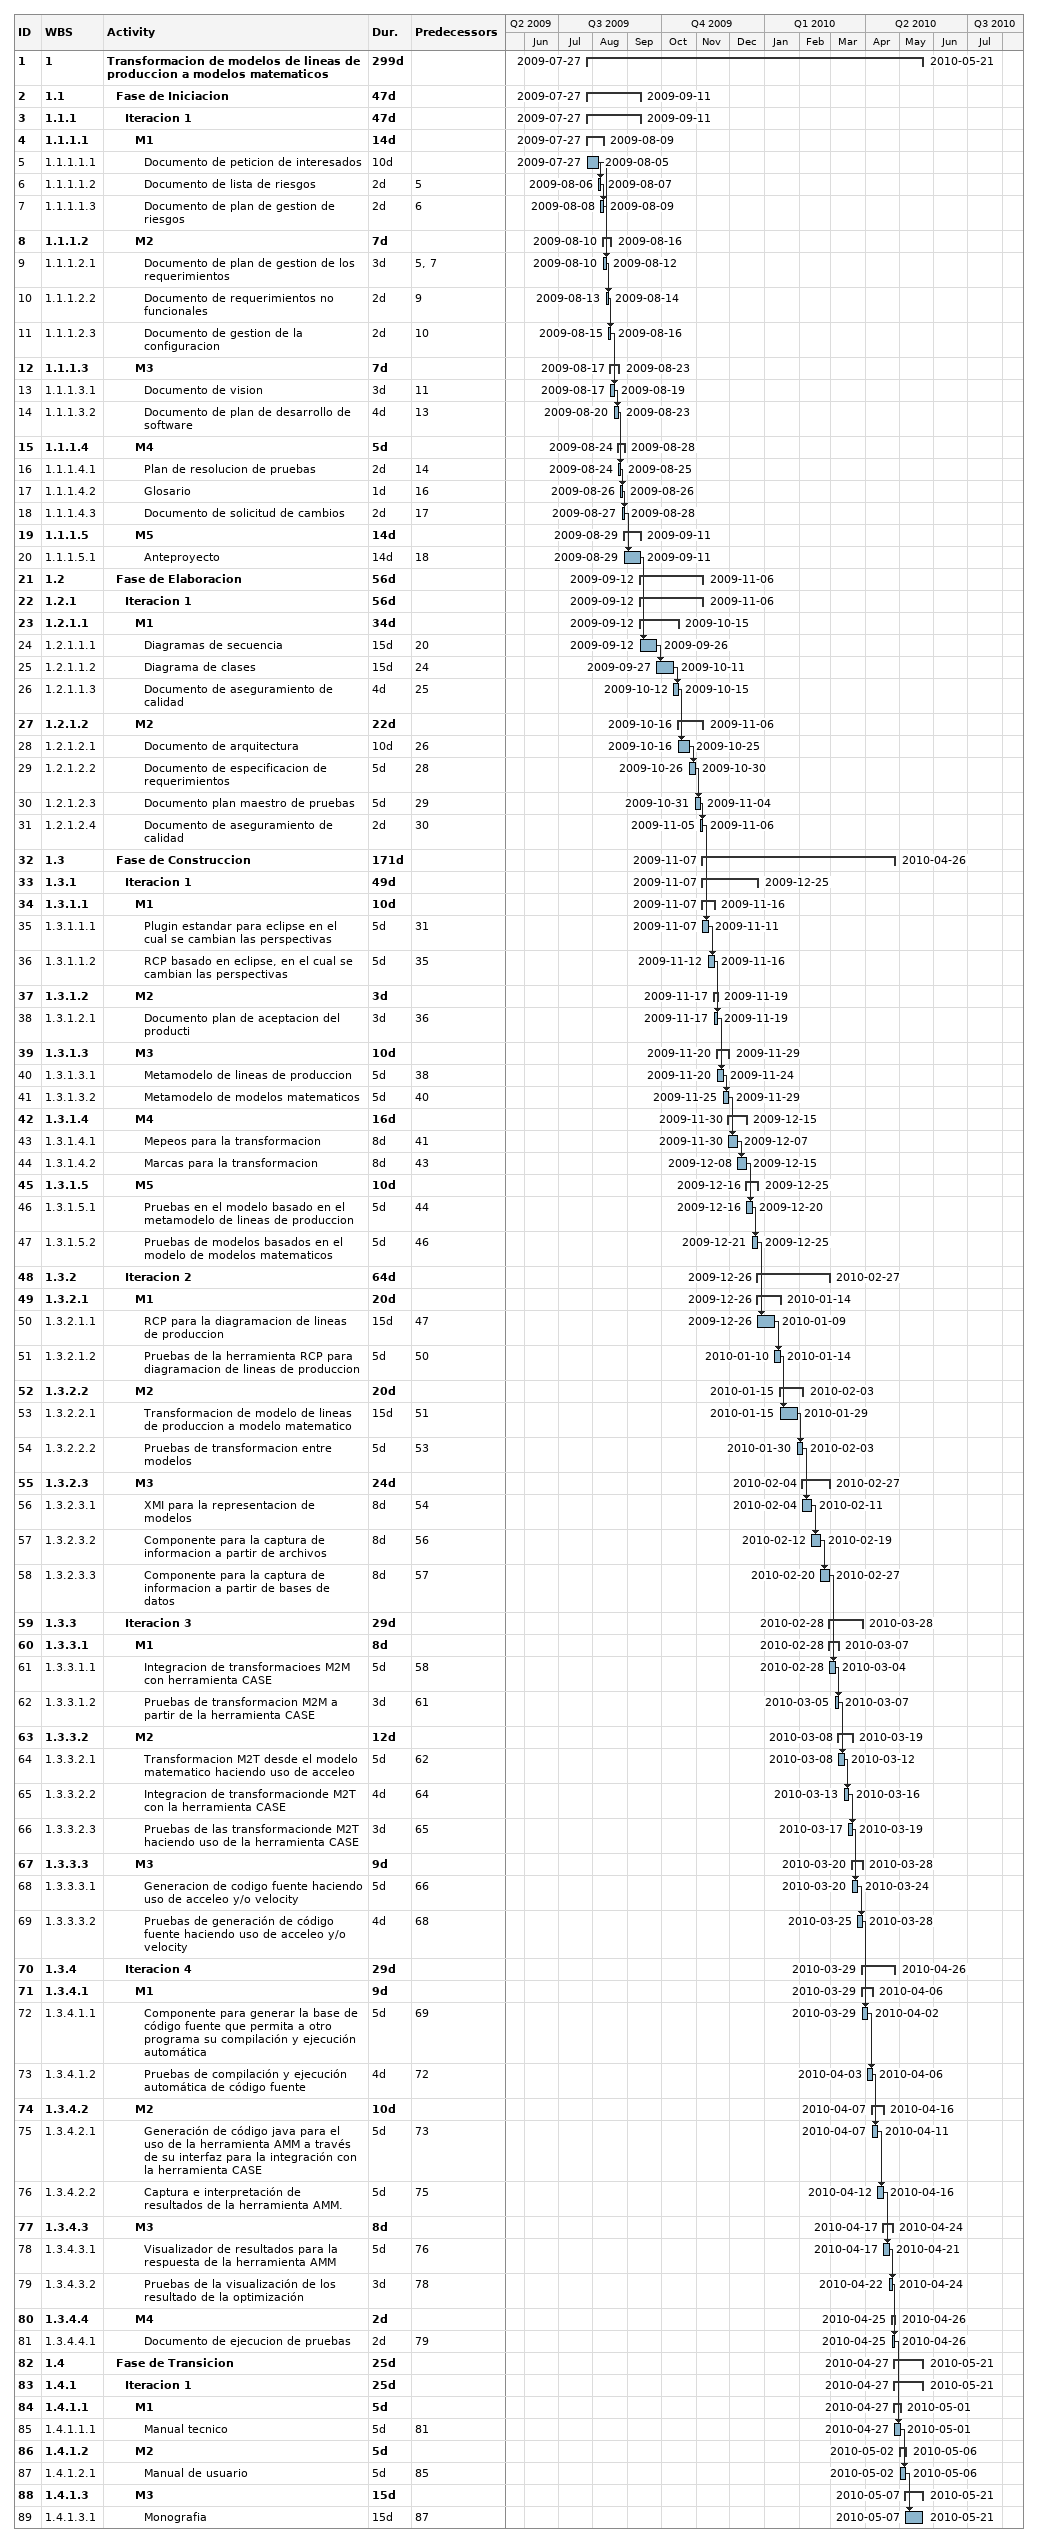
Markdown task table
| ID | WBS | Task | Duration | Start | Finish | Predecessors |
|---|---|---|---|---|---|---|
| 1 | 1 | **Transformacion de modelos de lineas de produccion a modelos matematicos** | 299d | 2009-07-27 | 2010-05-21 |  |
| 2 | 1.1 | **Fase de Iniciacion** | 47d | 2009-07-27 | 2009-09-11 |  |
| 3 | 1.1.1 | **Iteracion 1** | 47d | 2009-07-27 | 2009-09-11 |  |
| 4 | 1.1.1.1 | **M1** | 14d | 2009-07-27 | 2009-08-09 |  |
| 5 | 1.1.1.1.1 | Documento de peticion de interesados | 10d | 2009-07-27 | 2009-08-05 |  |
| 6 | 1.1.1.1.2 | Documento de lista de riesgos | 2d | 2009-08-06 | 2009-08-07 | 5 |
| 7 | 1.1.1.1.3 | Documento de plan de gestion de riesgos | 2d | 2009-08-08 | 2009-08-09 | 6 |
| 8 | 1.1.1.2 | **M2** | 7d | 2009-08-10 | 2009-08-16 |  |
| 9 | 1.1.1.2.1 | Documento de plan de gestion de los requerimientos | 3d | 2009-08-10 | 2009-08-12 | 5, 7 |
| 10 | 1.1.1.2.2 | Documento de requerimientos no funcionales | 2d | 2009-08-13 | 2009-08-14 | 9 |
| 11 | 1.1.1.2.3 | Documento de gestion de la configuracion | 2d | 2009-08-15 | 2009-08-16 | 10 |
| 12 | 1.1.1.3 | **M3** | 7d | 2009-08-17 | 2009-08-23 |  |
| 13 | 1.1.1.3.1 | Documento de vision | 3d | 2009-08-17 | 2009-08-19 | 11 |
| 14 | 1.1.1.3.2 | Documento de plan de desarrollo de software | 4d | 2009-08-20 | 2009-08-23 | 13 |
| 15 | 1.1.1.4 | **M4** | 5d | 2009-08-24 | 2009-08-28 |  |
| 16 | 1.1.1.4.1 | Plan de resolucion de pruebas | 2d | 2009-08-24 | 2009-08-25 | 14 |
| 17 | 1.1.1.4.2 | Glosario | 1d | 2009-08-26 | 2009-08-26 | 16 |
| 18 | 1.1.1.4.3 | Documento de solicitud de cambios | 2d | 2009-08-27 | 2009-08-28 | 17 |
| 19 | 1.1.1.5 | **M5** | 14d | 2009-08-29 | 2009-09-11 |  |
| 20 | 1.1.1.5.1 | Anteproyecto | 14d | 2009-08-29 | 2009-09-11 | 18 |
| 21 | 1.2 | **Fase de Elaboracion** | 56d | 2009-09-12 | 2009-11-06 |  |
| 22 | 1.2.1 | **Iteracion 1** | 56d | 2009-09-12 | 2009-11-06 |  |
| 23 | 1.2.1.1 | **M1** | 34d | 2009-09-12 | 2009-10-15 |  |
| 24 | 1.2.1.1.1 | Diagramas de secuencia | 15d | 2009-09-12 | 2009-09-26 | 20 |
| 25 | 1.2.1.1.2 | Diagrama de clases | 15d | 2009-09-27 | 2009-10-11 | 24 |
| 26 | 1.2.1.1.3 | Documento de aseguramiento de calidad | 4d | 2009-10-12 | 2009-10-15 | 25 |
| 27 | 1.2.1.2 | **M2** | 22d | 2009-10-16 | 2009-11-06 |  |
| 28 | 1.2.1.2.1 | Documento de arquitectura | 10d | 2009-10-16 | 2009-10-25 | 26 |
| 29 | 1.2.1.2.2 | Documento de especificacion de requerimientos | 5d | 2009-10-26 | 2009-10-30 | 28 |
| 30 | 1.2.1.2.3 | Documento plan maestro de pruebas | 5d | 2009-10-31 | 2009-11-04 | 29 |
| 31 | 1.2.1.2.4 | Documento de aseguramiento de calidad | 2d | 2009-11-05 | 2009-11-06 | 30 |
| 32 | 1.3 | **Fase de Construccion** | 171d | 2009-11-07 | 2010-04-26 |  |
| 33 | 1.3.1 | **Iteracion 1** | 49d | 2009-11-07 | 2009-12-25 |  |
| 34 | 1.3.1.1 | **M1** | 10d | 2009-11-07 | 2009-11-16 |  |
| 35 | 1.3.1.1.1 | Plugin estandar para eclipse en el cual se cambian las perspectivas | 5d | 2009-11-07 | 2009-11-11 | 31 |
| 36 | 1.3.1.1.2 | RCP basado en eclipse, en el cual se cambian las perspectivas | 5d | 2009-11-12 | 2009-11-16 | 35 |
| 37 | 1.3.1.2 | **M2** | 3d | 2009-11-17 | 2009-11-19 |  |
| 38 | 1.3.1.2.1 | Documento plan de aceptacion del producti | 3d | 2009-11-17 | 2009-11-19 | 36 |
| 39 | 1.3.1.3 | **M3** | 10d | 2009-11-20 | 2009-11-29 |  |
| 40 | 1.3.1.3.1 | Metamodelo de lineas de produccion | 5d | 2009-11-20 | 2009-11-24 | 38 |
| 41 | 1.3.1.3.2 | Metamodelo de modelos matematicos | 5d | 2009-11-25 | 2009-11-29 | 40 |
| 42 | 1.3.1.4 | **M4** | 16d | 2009-11-30 | 2009-12-15 |  |
| 43 | 1.3.1.4.1 | Mepeos para la transformacion | 8d | 2009-11-30 | 2009-12-07 | 41 |
| 44 | 1.3.1.4.2 | Marcas para la transformacion | 8d | 2009-12-08 | 2009-12-15 | 43 |
| 45 | 1.3.1.5 | **M5** | 10d | 2009-12-16 | 2009-12-25 |  |
| 46 | 1.3.1.5.1 | Pruebas en el modelo basado en el metamodelo de lineas de produccion | 5d | 2009-12-16 | 2009-12-20 | 44 |
| 47 | 1.3.1.5.2 | Pruebas de modelos basados en el modelo de modelos matematicos | 5d | 2009-12-21 | 2009-12-25 | 46 |
| 48 | 1.3.2 | **Iteracion 2** | 64d | 2009-12-26 | 2010-02-27 |  |
| 49 | 1.3.2.1 | **M1** | 20d | 2009-12-26 | 2010-01-14 |  |
| 50 | 1.3.2.1.1 | RCP para la diagramacion de lineas de produccion | 15d | 2009-12-26 | 2010-01-09 | 47 |
| 51 | 1.3.2.1.2 | Pruebas de la herramienta RCP para diagramacion de lineas de produccion | 5d | 2010-01-10 | 2010-01-14 | 50 |
| 52 | 1.3.2.2 | **M2** | 20d | 2010-01-15 | 2010-02-03 |  |
| 53 | 1.3.2.2.1 | Transformacion de modelo de lineas de produccion a modelo matematico | 15d | 2010-01-15 | 2010-01-29 | 51 |
| 54 | 1.3.2.2.2 | Pruebas de transformacion entre modelos | 5d | 2010-01-30 | 2010-02-03 | 53 |
| 55 | 1.3.2.3 | **M3** | 24d | 2010-02-04 | 2010-02-27 |  |
| 56 | 1.3.2.3.1 | XMI para la representacion de modelos | 8d | 2010-02-04 | 2010-02-11 | 54 |
| 57 | 1.3.2.3.2 | Componente para la captura de informacion a partir de archivos | 8d | 2010-02-12 | 2010-02-19 | 56 |
| 58 | 1.3.2.3.3 | Componente para la captura de informacion a partir de bases de datos | 8d | 2010-02-20 | 2010-02-27 | 57 |
| 59 | 1.3.3 | **Iteracion 3** | 29d | 2010-02-28 | 2010-03-28 |  |
| 60 | 1.3.3.1 | **M1** | 8d | 2010-02-28 | 2010-03-07 |  |
| 61 | 1.3.3.1.1 | Integracion de transformacioes M2M con herramienta CASE | 5d | 2010-02-28 | 2010-03-04 | 58 |
| 62 | 1.3.3.1.2 | Pruebas de transformacion M2M a partir de la herramienta CASE | 3d | 2010-03-05 | 2010-03-07 | 61 |
| 63 | 1.3.3.2 | **M2** | 12d | 2010-03-08 | 2010-03-19 |  |
| 64 | 1.3.3.2.1 | Transformacion M2T desde el modelo matematico haciendo uso de acceleo | 5d | 2010-03-08 | 2010-03-12 | 62 |
| 65 | 1.3.3.2.2 | Integracion de transformacionde M2T con la herramienta CASE | 4d | 2010-03-13 | 2010-03-16 | 64 |
| 66 | 1.3.3.2.3 | Pruebas de las transformacionde M2T haciendo uso de la herramienta CASE | 3d | 2010-03-17 | 2010-03-19 | 65 |
| 67 | 1.3.3.3 | **M3** | 9d | 2010-03-20 | 2010-03-28 |  |
| 68 | 1.3.3.3.1 | Generacion de codigo fuente haciendo uso de acceleo y/o velocity | 5d | 2010-03-20 | 2010-03-24 | 66 |
| 69 | 1.3.3.3.2 | Pruebas de generación de código fuente haciendo uso de acceleo y/o velocity | 4d | 2010-03-25 | 2010-03-28 | 68 |
| 70 | 1.3.4 | **Iteracion 4** | 29d | 2010-03-29 | 2010-04-26 |  |
| 71 | 1.3.4.1 | **M1** | 9d | 2010-03-29 | 2010-04-06 |  |
| 72 | 1.3.4.1.1 | Componente para generar la base de código fuente que permita a otro programa su compilación y ejecución automática | 5d | 2010-03-29 | 2010-04-02 | 69 |
| 73 | 1.3.4.1.2 | Pruebas de compilación y ejecución automática de código fuente | 4d | 2010-04-03 | 2010-04-06 | 72 |
| 74 | 1.3.4.2 | **M2** | 10d | 2010-04-07 | 2010-04-16 |  |
| 75 | 1.3.4.2.1 | Generación de código java para el uso de la herramienta AMM a través de su interfaz para la integración con la herramienta CASE | 5d | 2010-04-07 | 2010-04-11 | 73 |
| 76 | 1.3.4.2.2 | Captura e interpretación de resultados de la herramienta AMM. | 5d | 2010-04-12 | 2010-04-16 | 75 |
| 77 | 1.3.4.3 | **M3** | 8d | 2010-04-17 | 2010-04-24 |  |
| 78 | 1.3.4.3.1 | Visualizador de resultados para la respuesta de la herramienta AMM | 5d | 2010-04-17 | 2010-04-21 | 76 |
| 79 | 1.3.4.3.2 | Pruebas de la visualización de los resultado de la optimización | 3d | 2010-04-22 | 2010-04-24 | 78 |
| 80 | 1.3.4.4 | **M4** | 2d | 2010-04-25 | 2010-04-26 |  |
| 81 | 1.3.4.4.1 | Documento de ejecucion de pruebas | 2d | 2010-04-25 | 2010-04-26 | 79 |
| 82 | 1.4 | **Fase de Transicion** | 25d | 2010-04-27 | 2010-05-21 |  |
| 83 | 1.4.1 | **Iteracion 1** | 25d | 2010-04-27 | 2010-05-21 |  |
| 84 | 1.4.1.1 | **M1** | 5d | 2010-04-27 | 2010-05-01 |  |
| 85 | 1.4.1.1.1 | Manual tecnico | 5d | 2010-04-27 | 2010-05-01 | 81 |
| 86 | 1.4.1.2 | **M2** | 5d | 2010-05-02 | 2010-05-06 |  |
| 87 | 1.4.1.2.1 | Manual de usuario | 5d | 2010-05-02 | 2010-05-06 | 85 |
| 88 | 1.4.1.3 | **M3** | 15d | 2010-05-07 | 2010-05-21 |  |
| 89 | 1.4.1.3.1 | Monografia | 15d | 2010-05-07 | 2010-05-21 | 87 |
